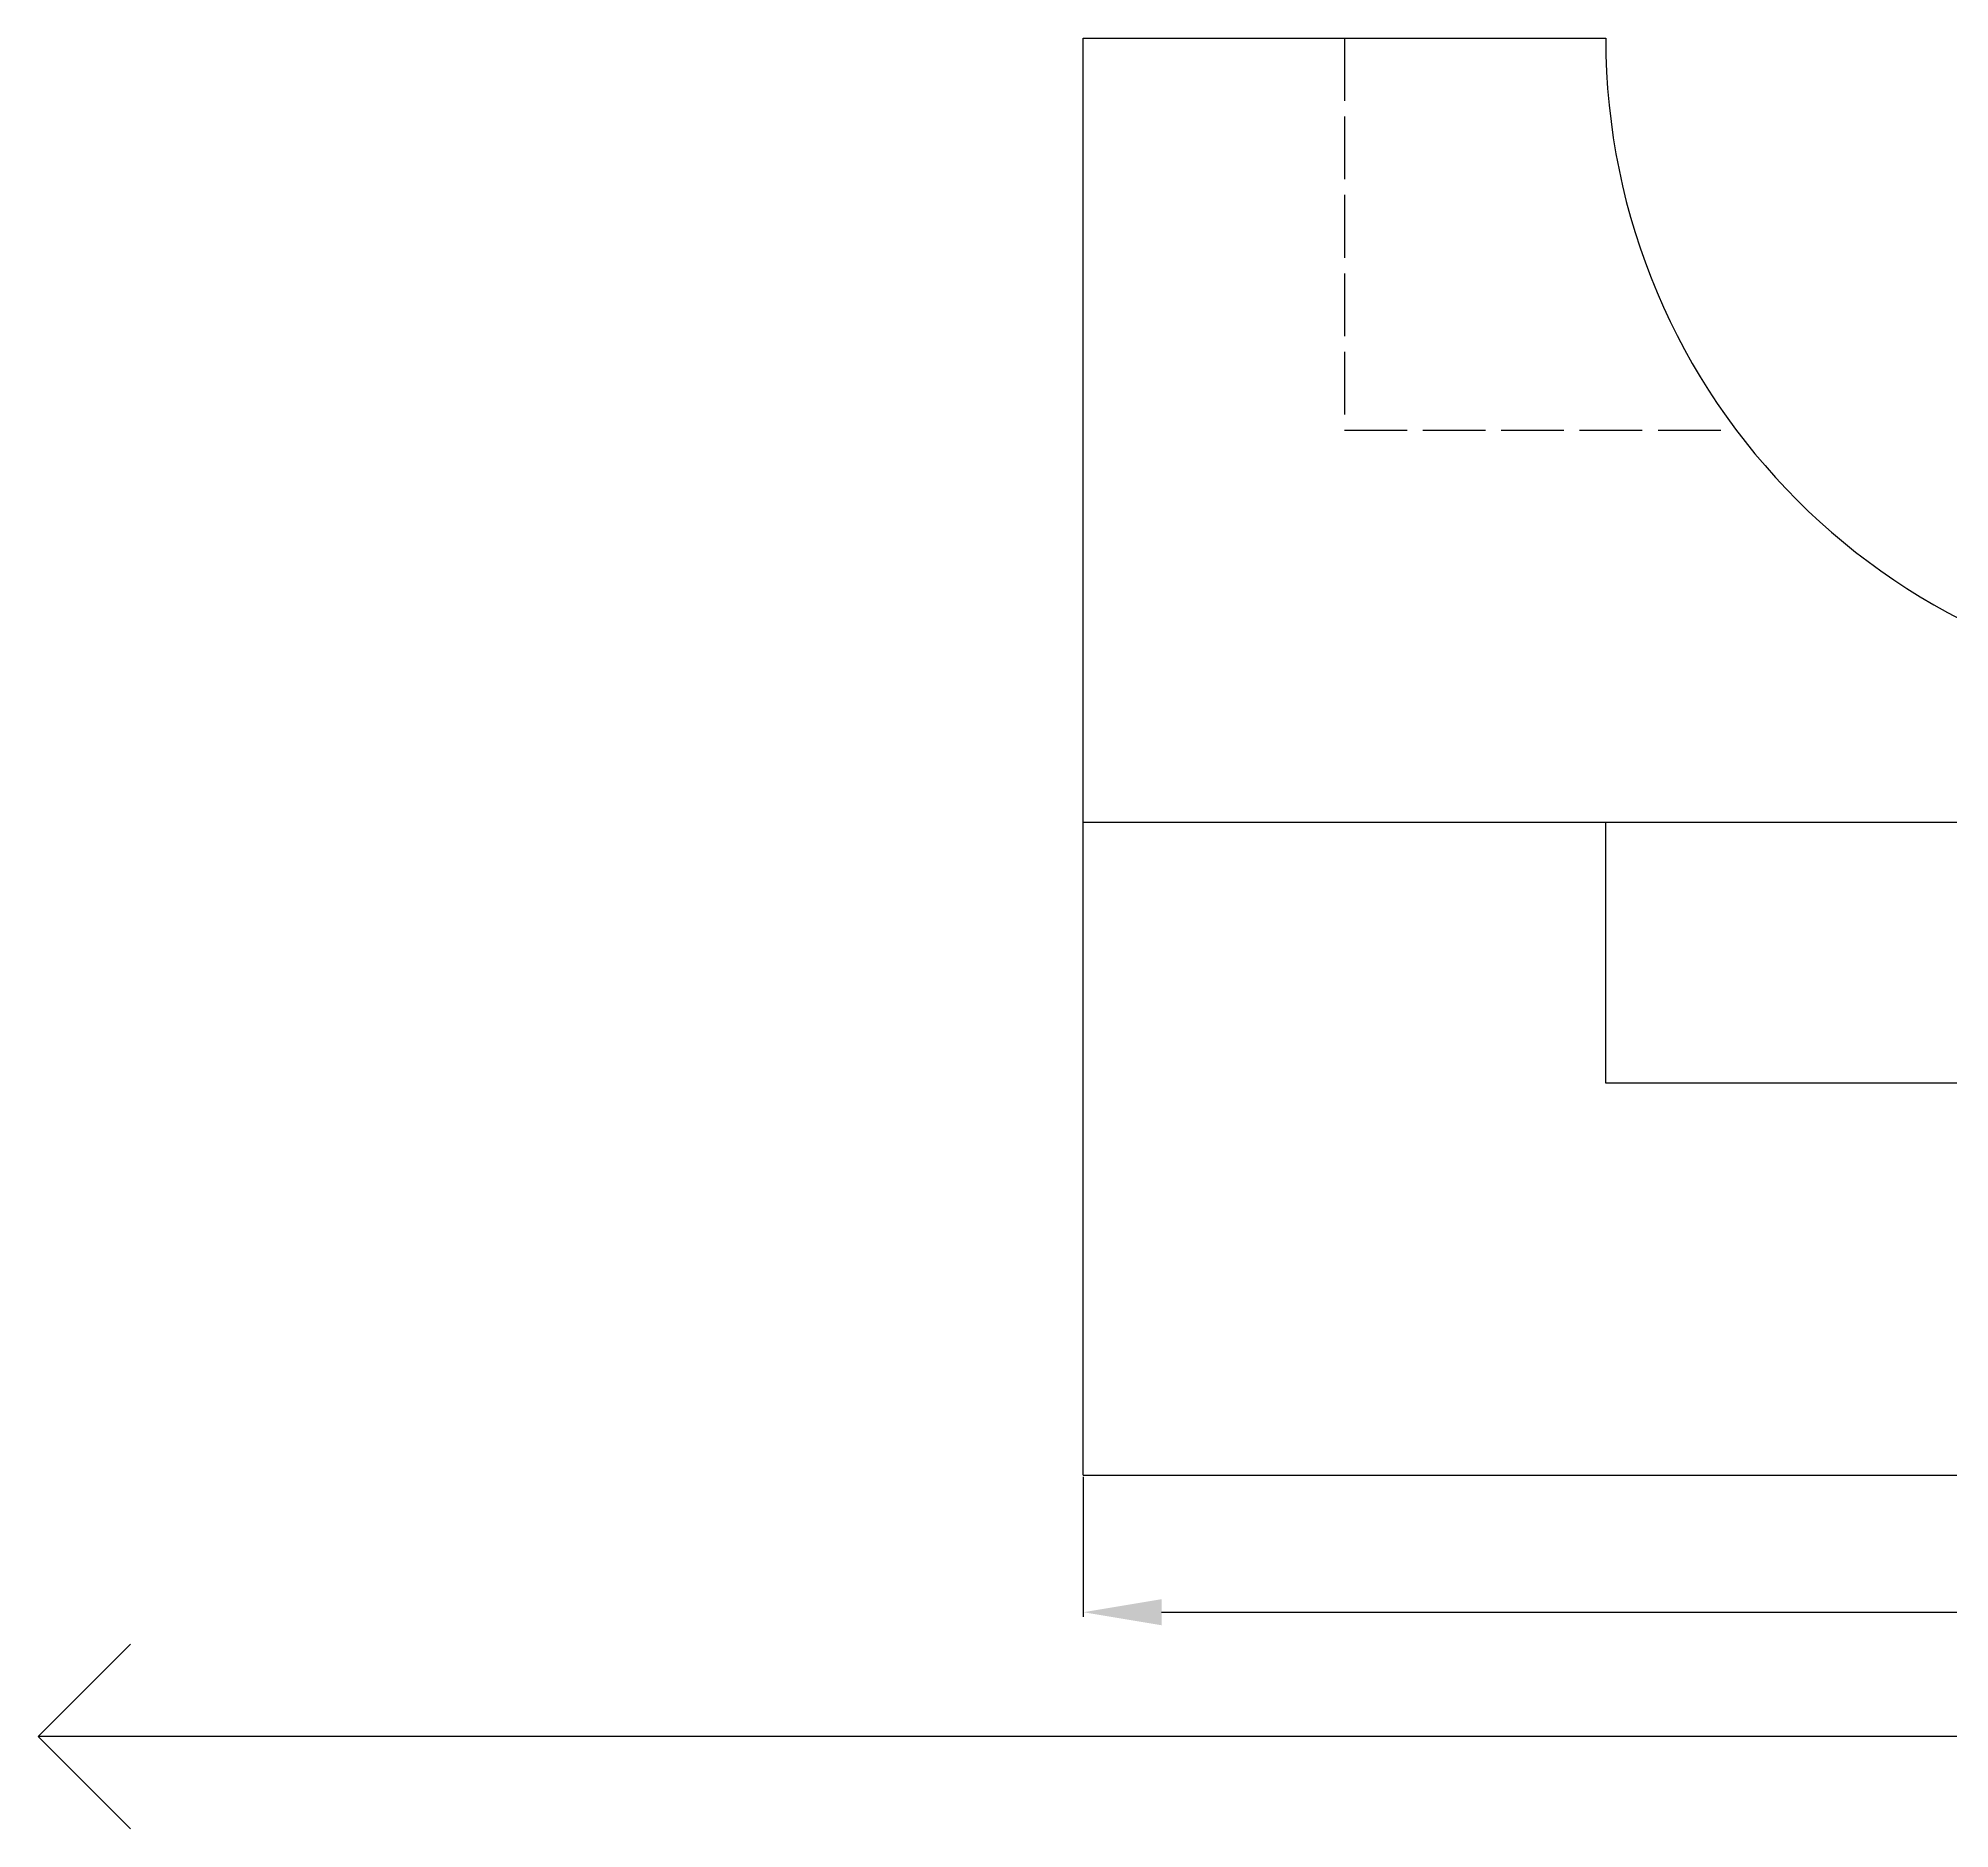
# Model space of a CAD drawing. Header units: inches. Extents: x -140 to 140, y -120 to 120.
# Drawn here: x -140 to -66.8, y -3.5 to 65 of the extents above; entities that cross this region are included whole.
import ezdxf

# ---------------------------------------------------------------- set-up
doc = ezdxf.new("R2010")
doc.units = ezdxf.units.IN
doc.header["$MEASUREMENT"] = 0
doc.linetypes.add('ACAD_ISO02W100', pattern=[15, 12, -3])
doc.layers.add('dash', color=7, linetype='ACAD_ISO02W100')
doc.styles.get("Standard").update_dxf_attribs({"font": 'arial.ttf'})
doc.dimstyles.get("Standard").update_dxf_attribs({"dimtxt": 0.3, "dimasz": 3, "dimexe": 0.18, "dimexo": 0.0625, "dimgap": 0.09, "dimtad": 0, "dimtih": 1, "dimtoh": 1, "dimdec": 1, "dimzin": 0, "dimdsep": 46, "dimtxsty": 'Standard', "dimcen": 0.09, "dimadec": 0, "dimazin": 0, "dimtfac": 1, "dimtdec": 1, "dimtofl": 0, "dimtmove": 0, "dimatfit": 3, "dimfxl": 1, "dimtolj": 1, "dimtzin": 0, "dimarcsym": 0})

# ---------------------------------------------------------------- blocks, each defined once
blk = doc.blocks.new('*D5')
at = {"color": 0, "lineweight": -2, "transparency": 16777216}
for p, q in [((-100, 9.938), (-100, 4.573)), ((-10, 9.938), (-10, 4.573)), ((-97, 4.753), (-59.414, 4.753)), ((-13, 4.753), (-50.586, 4.753))]:
    blk.add_line(p, q, dxfattribs=at)
at = {"color": 0, "transparency": 16777216}
for points in [[(-97, 5.253), (-97, 4.253), (-100, 4.753)], [(-13, 5.253), (-13, 4.253), (-10, 4.753)]]:
    blk.add_solid(points, dxfattribs=at)
at = {"layer": 'Defpoints', "color": 0, "transparency": 16777216}
for p in [(-100, 10), (-10, 10), (-10, 4.753)]:
    blk.add_point(p, dxfattribs=at)
at = {"color": 0, "transparency": 16777216, "insert": (-55, 4.753), "char_height": 0.3, "attachment_point": 5}
blk.add_mtext('\\A1;{\\H11.11111x;90.0}', dxfattribs=at)

msp = doc.modelspace()

# ---------------------------------------------------------------- linework, layer by layer
for p, q in [((-100, 35), (-100, 65)), ((-100, 65), (-80, 65)), ((-100, 10), (-100, 35)), ((-100, 35), (-10, 35)), ((-80, 25), (-80, 35)), ((-30, 25), (-80, 25)), ((-100, 10), (-10, 10)), ((-140, 0), (-136.464, 3.536)), ((140, 0), (-140, 0)), ((-140, 0), (-136.464, -3.536))]:
    msp.add_line(p, q)
msp.add_arc((-55, 65), 25, 180, 0)
at = {"layer": 'dash'}
msp.add_line((-100, 65), (-90, 65), dxfattribs=at)
at = {"layer": 'dash', "ltscale": 0.2}
for p, q in [((-90, 65), (-90, 50)), ((-90, 50), (-75, 50))]:
    msp.add_line(p, q, dxfattribs=at)

# ---------------------------------------------------------------- dimensions: what is measured, and where the dimension line sits
dim = msp.add_linear_dim(base=(-10, 4.753), p1=(-100, 10), p2=(-10, 10), text='{\\H11.11111x;<>}', dimstyle='Standard')
dim.commit()
dim.dimension.update_dxf_attribs({"geometry": '*D5', "text_midpoint": (-55, 4.753)})

doc.saveas('drawing.dxf')
